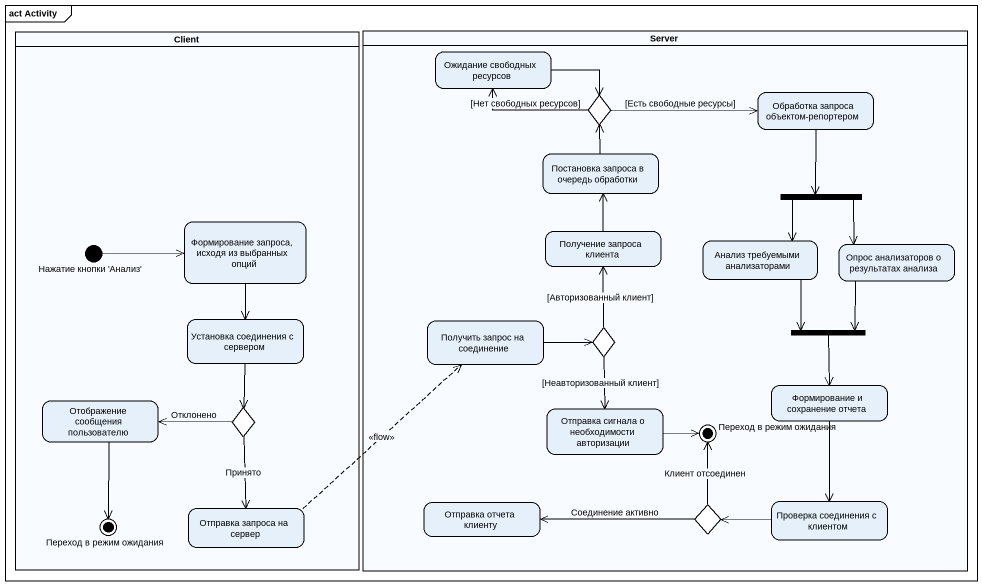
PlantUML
@startuml
mainframe act Activity
hide empty description
state Client <<partition>> {
  state "Нажатие кнопки 'Анализ'" as Нажатие_кнопки_Анализ <<start>>
  state "Формирование запроса, исходя из выбранных опций" as Формирование_запроса_исходя
  state "Установка соединения с сервером" as Установка_соединения_с
  state "Отображение сообщения пользователю" as Отображение_сообщения
  state choice3 <<choice>>
  state "Переход в режим ожидания" as Переход_в_режим_ожидания_2 <<end>>
  state "Отправка запроса на сервер" as Отправка_запроса_на_сервер
}
state Server <<partition>> {
  state "Ожидание свободных ресурсов" as Ожидание_свободных_ресурсов
  state choice1 <<choice>>
  state "Обработка запроса объектом-репортером" as Обработка_запроса_объектом
  state "Постановка запроса в очередь обработки" as Постановка_запроса_в
  state fork1 <<fork>>
  state "Получение запроса клиента" as Получение_запроса_клиента
  state "Анализ требуемыми анализаторами" as Анализ_требуемыми
  state "Опрос анализаторов о результатах анализа" as Опрос_анализаторов_о
  state "Получить запрос на соединение" as Получить_запрос_на
  state choice2 <<choice>>
  state fork2 <<join>>
  state "Отправка сигнала о необходимости авторизации" as Отправка_сигнала_о
  state "Формирование и сохранение отчета" as Формирование_и_сохранение
  state "Переход в режим ожидания" as Переход_в_режим_ожидания <<end>>
  state "Отправка отчета клиенту" as Отправка_отчета_клиенту
  state choice4 <<choice>>
  state "Проверка соединения с клиентом" as Проверка_соединения_с
}
Ожидание_свободных_ресурсов -right-> choice1
choice1 -left-> Ожидание_свободных_ресурсов : [Нет свободных ресурсов]
choice1 -right-> Обработка_запроса_объектом : [Есть свободные ресурсы]
Обработка_запроса_объектом --> fork1
Постановка_запроса_в -up-> choice1
fork1 --> Анализ_требуемыми
fork1 --> Опрос_анализаторов_о
Нажатие_кнопки_Анализ -right-> Формирование_запроса_исходя
Формирование_запроса_исходя --> Установка_соединения_с
Получение_запроса_клиента -up-> Постановка_запроса_в
Анализ_требуемыми --> fork2
Опрос_анализаторов_о --> fork2
Установка_соединения_с --> choice3
Получить_запрос_на -right-> choice2
choice2 -up-> Получение_запроса_клиента : [Авторизованный клиент]
choice2 --> Отправка_сигнала_о : [Неавторизованный клиент]
fork2 --> Формирование_и_сохранение
Отображение_сообщения --> Переход_в_режим_ожидания_2
choice3 -left-> Отображение_сообщения : Отклонено
choice3 --> Отправка_запроса_на_сервер : Принято
Отправка_сигнала_о -right-> Переход_в_режим_ожидания
Формирование_и_сохранение --> Проверка_соединения_с
Отправка_запроса_на_сервер -up[dashed]-> Получить_запрос_на : <<flow>>
choice4 -up-> Переход_в_режим_ожидания : Клиент отсоединен
choice4 -left-> Отправка_отчета_клиенту : Соединение активно
Проверка_соединения_с -left-> choice4
@enduml
